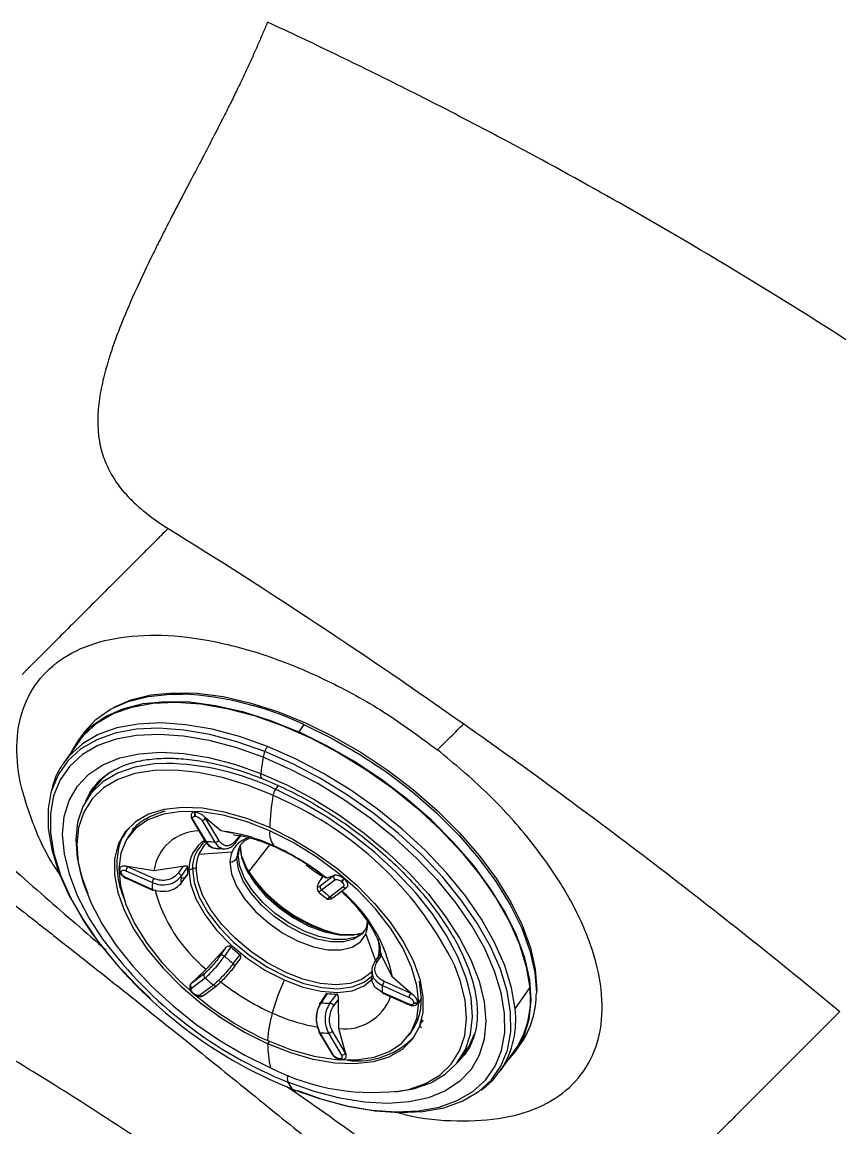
# Model space of a CAD drawing. Extents: x 525 to 613, y 487 to 635.
# Drawn here: x 574.899 to 577.948, y 560.857 to 564.978 of the extents above; entities that cross this region are included whole.
import ezdxf

# ---------------------------------------------------------------- set-up
doc = ezdxf.new("R2010")
doc.units = 0
doc.header["$MEASUREMENT"] = 0
doc.layers.add('1', color=4, linetype='Continuous')
doc.layers.add('STD TEST', color=3, linetype='Continuous')

# ---------------------------------------------------------------- blocks, each defined once
blk = doc.blocks.new('2023 VANGUARD')
at = {"layer": '1', "color": 3, "linetype": 'Continuous', "lineweight": 25}
for p, q in [((6.9898, -30.3311), (6.9706, -30.3583)), ((6.1677, -30.3635), (6.1485, -30.3907)), ((6.1516, -30.3929), (6.0965, -30.4707)), ((6.0965, -30.4707), (6.0922, -30.477)), ((6.2053, -30.5729), (6.1842, -30.6039)), ((6.202, -30.5704), (6.2069, -30.5638)), ((6.8938, -30.5583), (6.884, -30.5724)), ((6.9295, -30.6206), (6.8747, -30.5946)), ((6.5836, -30.6578), (6.5852, -30.6579)), ((6.5731, -30.6844), (6.6219, -30.7663)), ((6.6263, -30.7684), (6.5775, -30.6865)), ((6.5839, -30.6729), (6.5855, -30.6729)), ((6.6089, -30.6878), (6.6577, -30.7697)), ((6.6239, -30.6797), (6.6204, -30.6759)), ((6.6204, -30.6759), (6.6235, -30.6803)), ((6.6235, -30.6803), (6.6239, -30.6797)), ((6.6723, -30.7622), (6.6235, -30.6803)), ((6.6809, -30.7274), (6.6239, -30.6797)), ((6.343, -30.7371), (6.3336, -30.7509)), ((6.3339, -30.7187), (6.3375, -30.7205)), ((6.7281, -30.7367), (6.6809, -30.7274)), ((6.7523, -30.7415), (6.7352, -30.7646)), ((6.7355, -30.7711), (6.7543, -30.7457)), ((6.7528, -30.7834), (6.754, -30.78)), ((6.7843, -30.8804), (6.8626, -30.7788)), ((6.7217, -30.8062), (6.5977, -30.815)), ((6.3323, -30.8605), (6.3267, -30.859)), ((6.3267, -30.859), (6.3319, -30.861)), ((6.3319, -30.861), (6.3323, -30.8605)), ((6.4308, -30.9052), (6.3319, -30.861)), ((6.4309, -30.8758), (6.3323, -30.8605)), ((6.5384, -30.8605), (6.4309, -30.8758)), ((6.5384, -30.8605), (6.522, -30.8841)), ((6.5566, -30.8612), (6.5324, -30.8961)), ((6.3029, -30.8723), (6.3029, -30.8735)), ((6.3089, -30.8818), (6.309, -30.8805)), ((6.4248, -30.9456), (6.326, -30.9014)), ((6.3262, -30.8762), (6.4251, -30.9203)), ((6.3269, -30.9041), (6.4258, -30.9482)), ((6.5321, -30.9227), (6.5563, -30.8894)), ((6.7843, -30.8804), (6.7787, -30.8717)), ((7.1023, -30.8942), (7.0523, -30.9319)), ((7.0618, -30.8951), (7.0529, -30.9086)), ((7.054, -30.907), (7.0619, -30.8951)), ((7.0556, -30.9475), (7.1056, -30.9097)), ((7.075, -30.9035), (7.0739, -30.8994)), ((7.1026, -30.8936), (7.075, -30.9035)), ((7.1023, -30.8942), (7.1054, -30.8926)), ((7.1026, -30.8936), (7.1023, -30.8942)), ((7.1054, -30.8926), (7.1026, -30.8936)), ((7.1389, -30.9053), (7.1404, -30.9066)), ((7.1367, -30.9363), (7.0867, -30.9741)), ((7.0996, -30.9754), (7.1496, -30.9376)), ((7.1291, -30.9158), (7.1306, -30.9171)), ((7.1535, -30.9336), (7.1512, -30.936)), ((7.2258, -31.0622), (7.2258, -31.0633)), ((7.2258, -31.0627), (7.2258, -31.0637)), ((7.2207, -31.1121), (7.2574, -31.2116)), ((6.7171, -31.159), (6.6938, -31.194)), ((7.2667, -31.1309), (7.2707, -31.1708)), ((6.6948, -31.1664), (6.6253, -31.2432)), ((6.6948, -31.1664), (6.6791, -31.1901)), ((6.7267, -31.222), (6.7518, -31.1887)), ((7.2529, -31.218), (7.277, -31.1831)), ((7.2631, -31.2153), (7.2795, -31.1916)), ((7.2768, -31.1928), (7.2756, -31.1697)), ((7.32, -31.2731), (7.2795, -31.1916)), ((6.7318, -31.2327), (6.7505, -31.2079)), ((6.7318, -31.2328), (6.7478, -31.2116)), ((6.6181, -31.2598), (6.5681, -31.2975)), ((6.6252, -31.2432), (6.5685, -31.297)), ((6.5714, -31.3131), (6.6214, -31.2753)), ((7.3882, -31.3323), (7.32, -31.2731)), ((6.5659, -31.2999), (6.5642, -31.3058)), ((6.5685, -31.297), (6.5659, -31.2999)), ((6.5659, -31.2999), (6.5681, -31.2975)), ((6.5681, -31.2975), (6.5685, -31.297)), ((6.6526, -31.3019), (6.6026, -31.3397)), ((6.6155, -31.3409), (6.6655, -31.3032)), ((7.2833, -31.3038), (7.3822, -31.3479)), ((7.3878, -31.3328), (7.289, -31.2886)), ((7.4195, -31.2873), (7.4278, -31.3546)), ((7.7772, -31.3907), (7.8322, -31.3128)), ((6.5756, -31.3331), (6.5772, -31.3344)), ((6.5791, -31.3336), (6.5776, -31.3323)), ((6.6171, -31.3393), (6.614, -31.341)), ((7.0724, -31.3358), (7.0489, -31.3705)), ((7.0771, -31.334), (7.054, -31.3683)), ((7.0871, -31.3697), (7.1122, -31.3356)), ((7.1015, -31.3788), (7.1185, -31.3557)), ((7.1202, -31.4643), (7.1185, -31.3557)), ((7.3819, -31.3732), (7.2831, -31.3291)), ((7.284, -31.3317), (7.3829, -31.3758)), ((7.3882, -31.3323), (7.3878, -31.3328)), ((7.3878, -31.3328), (7.3931, -31.3355)), ((7.3931, -31.3355), (7.3882, -31.3323)), ((7.418, -31.368), (7.4278, -31.3546)), ((7.3829, -31.3758), (7.3831, -31.3759)), ((7.3992, -31.3676), (7.3992, -31.3689)), ((7.4141, -31.3655), (7.4141, -31.3667)), ((7.4246, -31.4476), (7.4244, -31.4479)), ((7.4252, -31.4463), (7.4346, -31.4325)), ((7.046, -31.4776), (7.0949, -31.5595)), ((7.0992, -31.5616), (7.0504, -31.4797)), ((7.0818, -31.481), (7.1307, -31.5629)), ((7.1452, -31.5554), (7.0964, -31.4735)), ((7.1456, -31.5548), (7.1202, -31.4643)), ((7.3797, -31.4912), (7.3895, -31.4779)), ((6.855, -31.5209), (6.8613, -31.5119)), ((7.781, -31.546), (7.8002, -31.5189)), ((7.1456, -31.5548), (7.1452, -31.5554)), ((7.1452, -31.5554), (7.1474, -31.5597)), ((7.1474, -31.5597), (7.1456, -31.5548)), ((7.568, -31.5832), (7.5903, -31.553)), ((7.5935, -31.5552), (7.5887, -31.5618)), ((7.7227, -31.6215), (7.7777, -31.5437)), ((7.1242, -31.5765), (7.1227, -31.5764)), ((7.1279, -31.5801), (7.1295, -31.5802)), ((7.7227, -31.6215), (7.727, -31.6152)), ((6.9483, -31.6912), (6.9604, -31.6957))]:
    blk.add_line(p, q, dxfattribs=at)
at = {"layer": '1', "color": 3, "linetype": 'Continuous', "lineweight": 25, "flags": 128}
for points in [[(6.1245, -30.4312), (6.1508, -30.3874), (6.1947, -30.3396), (6.2498, -30.3009), (6.3154, -30.2719), (6.3904, -30.2531), (6.4738, -30.2448), (6.5644, -30.2469), (6.6608, -30.2597), (6.7616, -30.2827), (6.8654, -30.3157), (6.9706, -30.3583)], [(6.1516, -30.3929), (6.1707, -30.3688), (6.2192, -30.3248), (6.2785, -30.2903), (6.3479, -30.2656), (6.4262, -30.2512), (6.5124, -30.2472), (6.6052, -30.2537), (6.7032, -30.2707), (6.805, -30.2978), (6.9092, -30.3347)], [(6.1677, -30.3635), (6.17, -30.3603), (6.2139, -30.3124), (6.269, -30.2737), (6.3346, -30.2448), (6.4096, -30.226), (6.493, -30.2176), (6.5374, -30.2174)], [(6.2827, -30.2665), (6.3451, -30.2392), (6.4197, -30.2205), (6.5027, -30.2122), (6.5927, -30.2144), (6.6885, -30.227), (6.7888, -30.2499), (6.892, -30.2827), (6.9966, -30.325), (7.1012, -30.3762), (7.2041, -30.4354), (7.3039, -30.5019), (7.3992, -30.5747), (7.4885, -30.6526), (7.5705, -30.7347), (7.6441, -30.8196), (7.7082, -30.9061), (7.7618, -30.993), (7.8041, -31.079), (7.8346, -31.1628), (7.8528, -31.2433), (7.8584, -31.3193)], [(6.8541, -30.4126), (6.75, -30.3756), (6.6481, -30.3485), (6.5501, -30.3315), (6.4573, -30.325), (6.3711, -30.329), (6.2928, -30.3434), (6.2235, -30.3681), (6.1641, -30.4026), (6.1156, -30.4466), (6.0965, -30.4707)], [(6.9092, -30.3347), (7.0142, -30.3809), (7.1184, -30.4356), (7.2205, -30.4981), (7.3187, -30.5674), (7.4119, -30.6426), (7.4985, -30.7226), (7.5773, -30.8061), (7.6472, -30.892), (7.7071, -30.979), (7.7562, -31.0658), (7.7937, -31.1512), (7.8192, -31.234), (7.8322, -31.3128)], [(6.9898, -30.3311), (7.095, -30.3826), (7.1985, -30.4422), (7.2989, -30.509), (7.3948, -30.5822), (7.4846, -30.6606), (7.5671, -30.7431), (7.6411, -30.8285), (7.7055, -30.9155), (7.7595, -31.0029), (7.8021, -31.0894), (7.8327, -31.1738), (7.851, -31.2547), (7.8567, -31.3311)], [(6.8378, -30.4529), (6.7361, -30.4169), (6.6368, -30.3904), (6.5411, -30.3738), (6.4506, -30.3675), (6.3664, -30.3713), (6.29, -30.3854), (6.2223, -30.4095), (6.1644, -30.4432), (6.1171, -30.4861), (6.0811, -30.5375), (6.057, -30.5967), (6.045, -30.6628), (6.0453, -30.7349), (6.058, -30.8119), (6.0829, -30.8926), (6.1195, -30.976), (6.1674, -31.0607), (6.1842, -31.0867)], [(6.8439, -30.4318), (6.7404, -30.3951), (6.6392, -30.3681), (6.5419, -30.3513), (6.4497, -30.3448), (6.3641, -30.3487), (6.2862, -30.3631), (6.2174, -30.3876), (6.1584, -30.4219), (6.1103, -30.4656), (6.0736, -30.5179), (6.049, -30.5782), (6.047, -30.5855)], [(7.7501, -31.5828), (7.7787, -31.5493), (7.8107, -31.4929), (7.8304, -31.429), (7.8375, -31.3583), (7.8318, -31.2819), (7.8135, -31.2009), (7.7828, -31.1166), (7.7402, -31.0301), (7.6863, -30.9427), (7.6219, -30.8557), (7.5479, -30.7703), (7.4654, -30.6878), (7.3755, -30.6094), (7.2797, -30.5362), (7.1793, -30.4693), (7.0758, -30.4097), (6.9706, -30.3583)], [(7.7772, -31.3907), (7.7641, -31.3118), (7.7387, -31.229), (7.7011, -31.1436), (7.652, -31.0568), (7.5921, -30.9698), (7.5222, -30.8839), (7.4434, -30.8004), (7.3568, -30.7204), (7.2637, -30.6452), (7.1654, -30.5759), (7.0634, -30.5134), (6.9591, -30.4587), (6.8541, -30.4126)], [(6.2452, -31.1375), (6.2417, -31.1327), (6.1886, -31.0505), (6.1463, -30.9689), (6.1156, -30.8892), (6.0969, -30.8127), (6.0906, -30.7405), (6.0967, -30.6737), (6.1152, -30.6136), (6.1457, -30.5609), (6.1878, -30.5165), (6.2408, -30.4812), (6.3039, -30.4555), (6.376, -30.4397), (6.4561, -30.4342), (6.5429, -30.4389), (6.635, -30.454), (6.7309, -30.479), (6.8292, -30.5137)], [(6.946, -31.6894), (7.0477, -31.7254), (7.147, -31.7519), (7.2427, -31.7684), (7.3332, -31.7748), (7.4173, -31.7709), (7.4938, -31.7568), (7.5615, -31.7328), (7.6194, -31.699), (7.6666, -31.6562), (7.7026, -31.6047), (7.7268, -31.5455), (7.7388, -31.4794), (7.7385, -31.4074), (7.7258, -31.3304), (7.7009, -31.2496), (7.6643, -31.1663), (7.6164, -31.0815), (7.5579, -30.9966), (7.4897, -30.9128), (7.4128, -30.8313), (7.3283, -30.7533), (7.2374, -30.68), (7.1415, -30.6123), (7.042, -30.5513), (6.9402, -30.4979), (6.8378, -30.4529)], [(7.6418, -31.6987), (7.6877, -31.6567), (7.7243, -31.6043), (7.7489, -31.5441), (7.7612, -31.4768), (7.7608, -31.4034), (7.7479, -31.3251), (7.7226, -31.2428), (7.6853, -31.158), (7.6365, -31.0717), (7.577, -30.9853), (7.5075, -30.9), (7.4292, -30.817), (7.3432, -30.7376), (7.2507, -30.6629), (7.1531, -30.594), (7.0517, -30.532), (6.9482, -30.4776), (6.8439, -30.4318)], [(6.4762, -30.4758), (6.4326, -30.478), (6.3594, -30.4901), (6.2951, -30.5125), (6.2408, -30.5447), (6.1974, -30.5862), (6.1657, -30.6364), (6.1462, -30.6943), (6.1392, -30.759), (6.1449, -30.8293), (6.1631, -30.9041), (6.1842, -30.9607)], [(6.8747, -30.5946), (6.7799, -30.5566), (6.6865, -30.5279), (6.5963, -30.5091), (6.5108, -30.5004), (6.4314, -30.502), (6.3596, -30.5138), (6.2964, -30.5358), (6.2431, -30.5674), (6.2005, -30.6082), (6.1693, -30.6575), (6.1502, -30.7144), (6.1433, -30.7779), (6.1489, -30.8469), (6.1578, -30.8893)], [(6.8292, -30.5137), (6.9283, -30.5574), (7.0266, -30.6095), (7.1225, -30.6692), (7.2147, -30.7354), (7.3016, -30.8073), (7.3818, -30.8836), (7.4541, -30.9631), (7.5173, -31.0446), (7.5705, -31.1268), (7.6127, -31.2083), (7.6434, -31.288), (7.6621, -31.3646), (7.6684, -31.4368), (7.6623, -31.5035), (7.6438, -31.5637), (7.6133, -31.6164), (7.5712, -31.6607), (7.5182, -31.6961), (7.4551, -31.7218), (7.383, -31.7376), (7.3029, -31.7431), (7.2161, -31.7383), (7.124, -31.7233), (7.0281, -31.6982), (6.9298, -31.6636)], [(6.1765, -30.6161), (6.1937, -30.5829), (6.202, -30.5704)], [(6.2049, -30.5664), (6.1885, -30.593), (6.1803, -30.61)], [(7.6042, -31.3072), (7.5949, -31.2749), (7.5644, -31.1969), (7.5222, -31.1172), (7.469, -31.0369), (7.4056, -30.9575), (7.3333, -30.8804), (7.2532, -30.8069), (7.1667, -30.7382), (7.0753, -30.6755), (6.9805, -30.6199), (6.884, -30.5724)], [(6.047, -30.5855), (6.0368, -30.6455), (6.0371, -30.7188), (6.0501, -30.7972), (6.0754, -30.8794), (6.1127, -30.9643), (6.1615, -31.0505), (6.221, -31.1369), (6.2904, -31.2223), (6.3687, -31.3052), (6.4175, -31.3515)], [(6.8628, -30.715), (6.7768, -30.6811), (6.6927, -30.657), (6.6123, -30.6431), (6.5374, -30.6399), (6.4696, -30.6474), (6.4106, -30.6653), (6.3616, -30.6934), (6.3237, -30.731), (6.2977, -30.7772), (6.2843, -30.831), (6.2837, -30.8912), (6.296, -30.9565), (6.3208, -31.0254), (6.3577, -31.0964), (6.4057, -31.1678), (6.4639, -31.2381), (6.5309, -31.3058), (6.6052, -31.3692), (6.6852, -31.4271), (6.7691, -31.478), (6.855, -31.5209)], [(6.8625, -30.7272), (6.775, -30.6929), (6.6895, -30.6691), (6.6082, -30.6563), (6.5331, -30.655), (6.466, -30.665), (6.4085, -30.6862), (6.3622, -30.718), (6.328, -30.7597), (6.307, -30.8102), (6.2995, -30.8682)], [(6.351, -30.7179), (6.3514, -30.7178), (6.3518, -30.7176)], [(6.8628, -30.715), (6.9486, -30.7579), (7.0325, -30.8088), (7.1125, -30.8666), (7.1868, -30.9301), (7.2538, -30.9977), (7.312, -31.0681), (7.36, -31.1395), (7.3969, -31.2105), (7.4217, -31.2794), (7.434, -31.3446), (7.4334, -31.4049), (7.42, -31.4587), (7.394, -31.5049), (7.3561, -31.5424), (7.3071, -31.5705), (7.2481, -31.5885), (7.1804, -31.5959), (7.1055, -31.5927), (7.025, -31.5789), (6.9409, -31.5548), (6.855, -31.5209)], [(7.418, -31.368), (7.4117, -31.3037), (7.3918, -31.2349), (7.3588, -31.1633), (7.3134, -31.0905), (7.2569, -31.0184), (7.1905, -30.9487), (7.116, -30.8832), (7.0352, -30.8235), (6.95, -30.7711), (6.8625, -30.7272)], [(6.5977, -30.815), (6.6195, -30.7808), (6.6261, -30.7742)], [(6.7404, -30.8293), (6.7469, -30.7939), (6.7575, -30.7749)], [(6.7521, -30.7806), (6.752, -30.7833), (6.7577, -30.8266), (6.7762, -30.8736), (6.8065, -30.9219), (6.8471, -30.9692), (6.896, -31.0131), (6.9507, -31.0514), (7.0086, -31.0821), (7.0666, -31.1038), (7.1219, -31.1153), (7.1717, -31.116), (7.2129, -31.1062)], [(6.8783, -30.7834), (6.8823, -30.7865), (6.8854, -30.7882)], [(7.2138, -31.1027), (7.2058, -31.1119), (7.1763, -31.1313), (7.1372, -31.1411), (7.0905, -31.1408), (7.0386, -31.1303), (6.984, -31.1102), (6.9294, -31.0815), (6.8777, -31.0457), (6.8314, -31.0045), (6.7929, -30.96), (6.764, -30.9145), (6.7462, -30.8702), (6.7404, -30.8293)], [(7.1919, -31.1201), (7.1852, -31.1231), (7.1455, -31.1327), (7.0983, -31.1321), (7.0457, -31.1213), (6.9906, -31.1009), (6.9356, -31.0718), (6.8835, -31.0356), (6.8369, -30.9939), (6.7981, -30.949), (6.769, -30.9031), (6.7511, -30.8583), (6.7452, -30.8171)], [(6.7525, -30.7978), (6.7567, -30.8177), (6.7756, -30.8658), (6.8066, -30.9153), (6.8482, -30.9637), (6.8983, -31.0087), (6.9543, -31.0479), (7.0135, -31.0793), (7.0729, -31.1015), (7.1295, -31.1132), (7.1805, -31.114), (7.1961, -31.1117)], [(6.2995, -30.8682), (6.3058, -30.9325), (6.3257, -31.0013), (6.3587, -31.073), (6.4041, -31.1457), (6.4606, -31.2179), (6.527, -31.2875), (6.577, -31.3327)], [(6.5743, -30.8688), (6.5806, -30.9196), (6.6001, -30.9744), (6.632, -31.0311), (6.6752, -31.0877), (6.728, -31.1418), (6.7883, -31.1915), (6.8538, -31.2348), (6.9221, -31.27), (6.9904, -31.2958), (7.0563, -31.3112), (7.117, -31.3157), (7.1704, -31.3089), (7.2143, -31.2913), (7.2415, -31.2697)], [(7.2438, -31.2506), (7.2393, -31.2558), (7.2058, -31.2811), (7.1621, -31.2965), (7.1096, -31.3015), (7.0503, -31.2959), (6.9865, -31.2798), (6.9205, -31.254), (6.8549, -31.2193), (6.7921, -31.177), (6.7344, -31.1289), (6.6841, -31.0765), (6.6429, -31.022), (6.6125, -30.9674), (6.594, -30.9146), (6.588, -30.8658)], [(6.7144, -30.8444), (6.7205, -30.8871), (6.739, -30.9334), (6.7691, -30.981), (6.8093, -31.0275), (6.8576, -31.0706), (6.9115, -31.1081), (6.9684, -31.1382), (7.0255, -31.1593), (7.0798, -31.1705), (7.1288, -31.1712), (7.1698, -31.1612), (7.201, -31.1412), (7.2207, -31.1121)], [(6.9987, -30.8537), (7.0311, -30.8781), (7.0603, -30.8975)], [(6.1578, -30.8893), (6.1668, -30.9204), (6.1967, -30.9969), (6.2382, -31.0753), (6.2904, -31.1541), (6.3526, -31.232), (6.4236, -31.3078), (6.5023, -31.38), (6.5872, -31.4474), (6.677, -31.509), (6.7701, -31.5636), (6.8649, -31.6103)], [(6.5612, -30.8731), (6.5676, -30.925), (6.5875, -30.981), (6.6201, -31.039), (6.6643, -31.0968), (6.7182, -31.1521), (6.7798, -31.2029), (6.8468, -31.2471), (6.9166, -31.2831)], [(7.1496, -30.9376), (7.1499, -30.9374), (7.1512, -30.936)], [(7.0996, -30.9754), (7.0983, -30.9762), (7.0974, -30.9766)], [(7.3739, -31.6926), (7.3801, -31.6911), (7.4432, -31.6691), (7.4965, -31.6375), (7.5391, -31.5967), (7.5703, -31.5474), (7.5895, -31.4906), (7.5963, -31.4271), (7.5908, -31.358), (7.5728, -31.2846), (7.553, -31.2309)], [(6.9166, -31.2831), (6.9864, -31.3095), (7.0537, -31.3252), (7.1158, -31.3298), (7.1703, -31.3229), (7.2152, -31.3049), (7.2475, -31.2778)], [(6.6655, -31.3032), (6.6658, -31.303), (6.6671, -31.3016)], [(7.3311, -31.7004), (7.3986, -31.6889), (7.4629, -31.6665), (7.5172, -31.6343), (7.5606, -31.5927), (7.5923, -31.5426), (7.6118, -31.4847), (7.6188, -31.42), (7.6131, -31.3497), (7.6042, -31.3072)], [(6.5756, -31.333), (6.5757, -31.3331), (6.5761, -31.3331), (6.5767, -31.3328), (6.5776, -31.3323)], [(6.855, -31.509), (6.9425, -31.5433), (7.028, -31.5671), (7.1093, -31.5799), (7.1844, -31.5812), (7.2515, -31.5712), (7.309, -31.55), (7.3553, -31.5182), (7.3895, -31.4765), (7.4105, -31.4261), (7.418, -31.368)], [(7.5903, -31.553), (7.6058, -31.5292), (7.6263, -31.4833)], [(7.5887, -31.5618), (7.5644, -31.5892), (7.5598, -31.5936)], [(7.5642, -31.5882), (7.5727, -31.5798), (7.5964, -31.5512)], [(6.9672, -31.6956), (7.0575, -31.7272), (7.1587, -31.7541), (7.2561, -31.771), (7.3483, -31.7775), (7.4339, -31.7735), (7.5117, -31.7592), (7.5806, -31.7347), (7.6395, -31.7003), (7.6418, -31.6987)]]:
    blk.add_lwpolyline(points, dxfattribs=at)
at = {"layer": '1', "color": 3, "linetype": 'Continuous', "lineweight": 25}
for centre, radius, start, end in [((6.4761, -31.4178), 1.202, 64.6989, 87.0794), ((6.9338, -30.4675), 0.0967, 145.408, 158.3328), ((8.3218, -30.6938), 1.5034, 170.7788, 173.1184), ((6.9363, -30.4699), 0.1, 157.5746, 170.2115), ((6.4623, -31.4441), 0.9683, 64.1838, 89.1792), ((6.415, -30.7163), 0.2541, 124.1729, 145.6204), ((6.8456, -30.5196), 0.0174, 160.3139, 226.5801), ((6.9325, -30.6056), 0.0588, 145.5469, 169.1923), ((7.8625, -30.7536), 1.0005, 170.8574, 177.7892), ((6.3722, -31.8135), 1.3167, 26.2615, 64.9568), ((6.5986, -30.6651), 0.0166, 154.1682, 208.0438), ((6.6002, -30.6651), 0.0166, 154.1682, 208.0438), ((6.5772, -30.6816), 0.00493, 212.1508, 273.695), ((6.6083, -30.6687), 0.0191, 271.946, 322.8163), ((6.3387, -30.7192), 0.00171, 165.3602, 227.6337), ((6.6019, -30.9), 0.1727, 91.0613, 171.9399), ((6.6033, -31.3774), 0.6546, 65.1659, 83.1971), ((6.9413, -30.7354), 0.0792, 174.0271, 217.2538), ((6.6867, -30.8692), 0.1256, 120.9232, 181.7672), ((6.6973, -30.865), 0.123, 127.5016, 181.7735), ((6.626, -30.7634), 0.00501, 215.3873, 273.4122), ((6.6247, -31.1714), 0.4031, 85.2998, 89.7718), ((6.6571, -30.7506), 0.0191, 271.946, 322.8173), ((6.8081, -30.8446), 0.0945, 108.2642, 156.0314), ((6.8448, -30.8169), 0.0995, 158.318, 180.0915), ((6.4965, -31.6296), 0.9284, 51.4516, 65.7181), ((6.7249, -30.8656), 0.1369, 158.318, 180.0915), ((6.8174, -30.8443), 0.103, 158.318, 180.0915), ((6.709, -30.8052), 0.0396, 277.9409, 322.5749), ((6.7187, -30.8136), 0.0267, 324.222, 352.5788), ((6.3117, -30.8723), 0.00869, 160.1346, 251.5187), ((6.3582, -30.8795), 0.0321, 144.8294, 174.0051), ((6.7315, -30.877), 0.1757, 174.8453, 184.0457), ((6.6101, -31.0004), 0.1364, 105.2055, 111.0175), ((6.6117, -31.0064), 0.1426, 99.569, 105.2114), ((6.312, -30.8732), 0.00907, 181.8573, 250.5314), ((6.3284, -30.9021), 0.00246, 165.1272, 234.4033), ((6.457, -30.9237), 0.0321, 144.8288, 174.005), ((6.7074, -30.9111), 0.1757, 175.0962, 183.7944), ((7.2562, -30.5558), 0.5727, 214.5159, 256.0881), ((7.113, -30.9), 0.0122, 151.4734, 232.3511), ((7.0888, -30.8684), 0.0622, 310.2902, 323.6038), ((7.0904, -30.8697), 0.0622, 310.2902, 323.6038), ((6.6336, -30.935), 0.2091, 175.9814, 182.9096), ((6.4272, -30.9462), 0.00246, 165.1269, 234.4036), ((6.426, -30.9448), 0.00342, 266.3146, 326.0727), ((6.9922, -30.798), 0.5769, 194.8453, 230.504), ((7.063, -30.9378), 0.0122, 151.4715, 232.3513), ((6.4919, -31.6393), 0.8924, 48.1964, 50.8288), ((6.7829, -31.3727), 0.5462, 10.5118, 50.4216), ((7.144, -30.9291), 0.0102, 224.9065, 303.7557), ((7.0942, -30.9661), 0.0109, 226.8447, 287.0035), ((7.125, -31.0741), 0.103, 338.318, 0.0915), ((7.5717, -30.1157), 1.6935, 214.9854, 248.3182), ((7.5231, -30.1828), 1.5952, 216.7612, 248.1648), ((7.2208, -30.6042), 0.7494, 227.7644, 231.2608), ((7.1967, -30.6383), 0.7494, 227.8599, 231.1652), ((7.1241, -31.1701), 0.1466, 347.5922, 359.7074), ((7.1981, -31.2029), 0.0794, 15.4894, 23.8268), ((6.6289, -31.2656), 0.0122, 151.4714, 232.3513), ((7.2163, -30.6101), 0.8924, 228.1964, 230.8288), ((6.5789, -31.3034), 0.0122, 151.4734, 232.3511), ((6.6598, -31.2947), 0.0102, 224.9064, 303.7558), ((7.254, -30.56), 0.9284, 231.4516, 245.7181), ((7.7213, -31.6425), 0.8813, 155.9351, 164.45), ((7.0745, -31.3144), 0.2091, 355.9814, 2.9096), ((7.3152, -31.3071), 0.0321, 144.8289, 174.005), ((7.4976, -31.3557), 0.3374, 326.135, 7.2964), ((7.8464, -31.3235), 0.0128, 323.636, 19.4406), ((6.5774, -31.3324), 0.00201, 262.5034, 324.9272), ((7.3379, -30.4405), 1.1726, 229.9823, 245.6788), ((6.6098, -31.3321), 0.0105, 226.1018, 302.5604), ((7.1092, -30.997), 0.3385, 264.5658, 270.5058), ((7.1409, -31.2818), 0.1837, 263.5324, 339.9151), ((7.2855, -31.3297), 0.00246, 165.1269, 234.4036), ((7.4141, -31.3513), 0.0321, 144.8294, 174.0051), ((7.2239, -31.3588), 0.204, 324.2964, 1.1812), ((7.5319, -31.3358), 0.3248, 325.6919, 0.8254), ((7.2986, -31.5307), 0.4442, 163.725, 177.206), ((7.1541, -30.7932), 0.6747, 245.3078, 260.4456), ((7.0851, -31.0311), 0.3385, 264.728, 270.3434), ((7.3843, -31.3738), 0.00246, 165.1272, 234.4033), ((7.405, -31.355), 0.0139, 245.5522, 310.8269), ((7.405, -31.3562), 0.0139, 245.5522, 310.8269), ((7.4408, -31.4334), 0.3391, 327.5717, 7.2382), ((7.2996, -31.2793), 0.2042, 306.728, 311.3715), ((7.4268, -31.4481), 0.00236, 131.8986, 174.4359), ((7.0513, -31.4752), 0.00573, 137.152, 203.954), ((7.0501, -31.4747), 0.00501, 215.3873, 273.4122), ((7.0834, -31.0779), 0.4031, 265.2998, 269.7718), ((7.0812, -31.4619), 0.0191, 271.946, 322.8173), ((7.2669, -31.5204), 0.4119, 180.0687, 192.6099), ((7.1899, -31.2921), 0.2924, 262.6762, 316.6973), ((7.0989, -31.5566), 0.00501, 215.3874, 273.4121), ((7.13, -31.5438), 0.0191, 271.946, 322.8163), ((7.2466, -30.8644), 0.8379, 242.9, 278.7392), ((7.1287, -31.5734), 0.0067, 206.6559, 263.8449), ((7.1297, -31.5742), 0.00592, 203.2776, 316.505), ((6.9699, -31.6516), 0.0418, 160.3697, 196.6409), ((7.0928, -31.5793), 0.1834, 207.349, 216.8651)]:
    blk.add_arc(centre, radius, start, end, dxfattribs=at)
for points, knots in [([(6.8542, -27.7126), (6.8514, -27.7193), (6.846, -27.7327), (6.8375, -27.7529), (6.8288, -27.7733), (6.8199, -27.7939), (6.8108, -27.8146), (6.8014, -27.8354), (6.7919, -27.8565), (6.7822, -27.8777), (6.7723, -27.899), (6.7622, -27.9204), (6.7519, -27.942), (6.7368, -27.9735), (6.7155, -28.0167), (6.6854, -28.0767), (6.6505, -28.1448), (6.611, -28.2209), (6.5716, -28.2959), (6.527, -28.3807), (6.486, -28.4601), (6.4479, -28.5352), (6.4066, -28.6186), (6.3567, -28.7241), (6.3122, -28.8281), (6.2826, -28.9075), (6.2659, -28.9572), (6.253, -29.0008), (6.2429, -29.0395), (6.2343, -29.078), (6.2275, -29.1162), (6.2232, -29.1542), (6.2211, -29.1955), (6.2224, -29.2394), (6.2283, -29.2819), (6.2373, -29.3188), (6.2486, -29.3512), (6.2628, -29.3826), (6.2844, -29.4203), (6.3165, -29.4634), (6.3551, -29.503), (6.3897, -29.5333), (6.4152, -29.5533), (6.439, -29.5705), (6.4608, -29.5854), (6.4759, -29.5949), (6.4836, -29.5997)], [0, 0, 0, 0, 0.01014, 0.020333, 0.030578, 0.040876, 0.051224, 0.061623, 0.072072, 0.08257, 0.093115, 0.103708, 0.114347, 0.125031, 0.150184, 0.178035, 0.213189, 0.250052, 0.289532, 0.323461, 0.375049, 0.406876, 0.435462, 0.500057, 0.566847, 0.596521, 0.62505, 0.645829, 0.666655, 0.687531, 0.708683, 0.729523, 0.750092, 0.777268, 0.802746, 0.821399, 0.839425, 0.857676, 0.875015, 0.904768, 0.934381, 0.949937, 0.965716, 0.976802, 0.988218, 1, 1, 1, 1]), ([(16.2356, -37.6487), (16.2231, -37.6185), (16.1993, -37.5612), (16.1653, -37.48), (16.1351, -37.4082), (16.1087, -37.3458), (16.0861, -37.2929), (16.0598, -37.2317), (16.0247, -37.1504), (15.9663, -37.017), (15.8604, -36.7798), (15.7066, -36.4495), (15.4478, -35.9271), (15.1006, -35.286), (14.6476, -34.5374), (14.159, -33.8115), (13.6363, -33.1098), (13.0814, -32.4332), (12.4958, -31.7833), (11.8806, -31.1611), (11.3315, -30.6551), (10.6673, -30.0857), (10.1204, -29.6596), (9.5407, -29.2472), (9.1735, -28.9991), (8.7738, -28.7449), (8.3992, -28.5191), (8.0243, -28.3051), (7.7228, -28.1427), (7.5039, -28.0292), (7.3702, -27.9614), (7.2385, -27.8959), (7.1087, -27.8328), (6.9809, -27.7717), (6.8961, -27.7323), (6.8542, -27.7127)], [0, 0, 0, 0, 0.007026, 0.013326, 0.018899, 0.023745, 0.027863, 0.031253, 0.038027, 0.046879, 0.062505, 0.093756, 0.125007, 0.187505, 0.250004, 0.3125, 0.374997, 0.437498, 0.499999, 0.562466, 0.624997, 0.659992, 0.749988, 0.773469, 0.812493, 0.844962, 0.874998, 0.90624, 0.937499, 0.948405, 0.959115, 0.969629, 0.979948, 0.990072, 1, 1, 1, 1]), ([(6.4839, -29.6), (6.4753, -29.6086), (6.4571, -29.6268), (6.4287, -29.6553), (6.3979, -29.6862), (6.3645, -29.7195), (6.3287, -29.7553), (6.2904, -29.7935), (6.2498, -29.8341), (6.1979, -29.886), (6.1373, -29.9466), (6.0801, -30.0038), (6.0356, -30.0483), (6.0104, -30.0735), (5.9933, -30.0906), (5.9843, -30.0995), (5.9758, -30.108), (5.9677, -30.1161), (5.96, -30.1238), (5.9527, -30.1311), (5.9458, -30.1382), (5.9415, -30.1424), (5.9394, -30.1445)], [0, 0, 0, 0, 0.046021, 0.096795, 0.152326, 0.212617, 0.277659, 0.347435, 0.421923, 0.501105, 0.633811, 0.758404, 0.820238, 0.882117, 0.899492, 0.916128, 0.932014, 0.947142, 0.961506, 0.975102, 0.987931, 1, 1, 1, 1]), ([(6.0858, -30.8969), (6.08, -30.8889), (6.0317, -30.8219), (5.9753, -30.6956), (5.9221, -30.5265), (5.9153, -30.3721), (5.9485, -30.2376), (6.0239, -30.1294), (6.1361, -30.05), (6.2829, -30.0044), (6.4569, -29.9923), (6.6528, -30.0162), (6.8621, -30.0732), (7.077, -30.1632), (7.2906, -30.2797), (7.4225, -30.3769), (7.4885, -30.4255)], [0, 0, 0, 0, 0.010332, 0.086449, 0.162581, 0.238708, 0.314852, 0.390966, 0.467095, 0.543224, 0.619365, 0.695483, 0.771611, 0.847741, 0.923889, 1, 1, 1, 1]), ([(7.0704, -32.3878), (7.0229, -32.3495), (6.9269, -32.2738), (6.732, -32.1263), (6.3839, -31.8779), (5.8694, -31.5493), (5.2292, -31.195), (4.6789, -30.9335), (4.2291, -30.7464), (3.887, -30.6178), (3.5402, -30.5019), (3.1889, -30.4), (2.8332, -30.3137), (2.4733, -30.2449), (2.1099, -30.1964), (1.8659, -30.1797), (1.7438, -30.1759)], [0, 0, 0, 0, 0.03125, 0.0625, 0.125, 0.25, 0.375, 0.5, 0.5625, 0.625, 0.6875, 0.75, 0.8125, 0.875, 0.9375, 1, 1, 1, 1]), ([(7.4885, -30.4255), (7.505, -30.4089), (7.5215, -30.3924), (7.554, -30.3597), (7.5701, -30.3436), (7.5858, -30.3282)], [0, 0, 0, 0, 0.5, 0.5, 1, 1, 1, 1]), ([(7.5858, -30.3282), (7.7063, -30.4131), (7.826, -30.4992), (8.0638, -30.6739), (8.1819, -30.7624), (8.4159, -30.9414), (8.5319, -31.0319), (8.7617, -31.2147), (8.8756, -31.3071), (8.9884, -31.4004)], [0, 0, 0, 0, 0.25, 0.25, 0.5, 0.5, 0.75, 0.75, 1, 1, 1, 1]), ([(6.2075, -30.5654), (6.2137, -30.557), (6.2302, -30.5347), (6.2681, -30.5068), (6.3196, -30.4813), (6.38, -30.4645), (6.4476, -30.4561), (6.5216, -30.4563), (6.6012, -30.4651), (6.6853, -30.4826), (6.7633, -30.5055), (6.8133, -30.5245), (6.8336, -30.5322)], [0, 0, 0, 0, 0.0683885, 0.181118, 0.2915104, 0.3992839, 0.505488, 0.6110425, 0.7164593, 0.8219197, 0.9275427, 1, 1, 1, 1]), ([(7.3411, -31.7772), (7.3497, -31.7796), (7.4278, -31.8016), (7.5643, -31.8117), (7.7391, -31.8022), (7.8857, -31.7558), (7.998, -31.6767), (8.0733, -31.5684), (8.1067, -31.4339), (8.0992, -31.2795), (8.0486, -31.1103), (7.9594, -30.9333), (7.8324, -30.7554), (7.6759, -30.5817), (7.551, -30.4775), (7.4885, -30.4255)], [0, 0, 0, 0, 0.010239, 0.092701, 0.175199, 0.257671, 0.340159, 0.422617, 0.50512, 0.587593, 0.67008, 0.752541, 0.83504, 0.917516, 1, 1, 1, 1]), ([(6.0926, -30.4782), (6.0899, -30.4817), (6.0745, -30.5016), (6.0594, -30.5347), (6.0517, -30.5662), (6.0492, -30.5767)], [0, 0, 0, 0, 0.122802, 0.705678, 1, 1, 1, 1]), ([(6.8336, -30.5322), (6.8492, -30.5386), (6.8947, -30.5573), (6.9703, -30.594), (7.0589, -30.6442), (7.1453, -30.7007), (7.2279, -30.7627), (7.3057, -30.8291), (7.3773, -30.899), (7.4419, -30.9713), (7.4983, -31.0449), (7.5459, -31.1187), (7.5841, -31.1913), (7.6122, -31.2617), (7.6302, -31.3287), (7.6379, -31.3914), (7.6358, -31.4488), (7.6233, -31.5002), (7.6075, -31.5374), (7.5923, -31.5552), (7.588, -31.5603)], [0, 0, 0, 0, 0.030952, 0.090022, 0.149168, 0.208355, 0.267558, 0.32675, 0.3859, 0.444983, 0.503971, 0.562839, 0.62157, 0.680164, 0.738665, 0.797167, 0.855888, 0.915262, 0.975892, 1, 1, 1, 1]), ([(5.5395, -30.5444), (5.7012, -30.6881), (5.9379, -30.8984), (6.1771, -31.1059), (6.2529, -31.1716)], [0, 0, 0, 0, 0.6831574, 1, 1, 1, 1]), ([(5.4405, -30.6434), (5.4653, -30.6619), (5.5145, -30.6987), (5.5876, -30.7539), (5.6594, -30.8085), (5.73, -30.8627), (5.7994, -30.9162), (5.8676, -30.9691), (5.9347, -31.0214), (6.0007, -31.073), (6.0656, -31.124), (6.1294, -31.1742), (6.1921, -31.2237), (6.2537, -31.2725), (6.3142, -31.3206), (6.4285, -31.4116), (6.5983, -31.5475), (6.8254, -31.7309), (7.0578, -31.9191), (7.2149, -32.0458), (7.2943, -32.1099)], [0, 0, 0, 0, 0.039269, 0.077991, 0.116166, 0.153794, 0.190876, 0.22741, 0.263398, 0.298838, 0.333731, 0.368076, 0.401875, 0.435128, 0.467836, 0.499999, 0.62044, 0.743927, 0.870453, 1, 1, 1, 1]), ([(6.3448, -30.7384), (6.3473, -30.7335), (6.3602, -30.7085), (6.4017, -30.677), (6.4494, -30.6604), (6.4728, -30.6523)], [0, 0, 0, 0, 0.11083, 0.563569, 1, 1, 1, 1]), ([(6.5721, -30.6616), (6.5713, -30.6632), (6.5697, -30.6664), (6.5691, -30.6713), (6.5697, -30.6744), (6.57, -30.6754)], [0, 0, 0, 0, 0.4013081, 0.8004126, 1, 1, 1, 1]), ([(6.5836, -30.6578), (6.5811, -30.6579), (6.5758, -30.6582), (6.5732, -30.6608), (6.5718, -30.6622)], [0, 0, 0, 0, 0.494292, 1, 1, 1, 1]), ([(6.6204, -30.6759), (6.618, -30.6736), (6.613, -30.6691), (6.6036, -30.6633), (6.5939, -30.659), (6.5881, -30.6582), (6.5852, -30.6579)], [0, 0, 0, 0, 0.246603, 0.499388, 0.752586, 1, 1, 1, 1]), ([(6.57, -30.6754), (6.5701, -30.6764), (6.5705, -30.6794), (6.572, -30.6823), (6.573, -30.6842)], [0, 0, 0, 0, 0.334509, 1, 1, 1, 1]), ([(6.5775, -30.6865), (6.5765, -30.6844), (6.5746, -30.6802), (6.5758, -30.6757), (6.5791, -30.6732), (6.5823, -30.673), (6.5839, -30.6729)], [0, 0, 0, 0, 0.279486, 0.559002, 0.779415, 1, 1, 1, 1]), ([(6.5855, -30.6729), (6.5878, -30.6733), (6.5925, -30.674), (6.5997, -30.6781), (6.6054, -30.6829), (6.6078, -30.6862), (6.6089, -30.6878)], [0, 0, 0, 0, 0.279658, 0.559227, 0.779582, 1, 1, 1, 1]), ([(6.331, -30.7239), (6.3206, -30.7395), (6.2975, -30.7746), (6.294, -30.8211), (6.292, -30.8468)], [0, 0, 0, 0, 0.4470121, 1, 1, 1, 1]), ([(6.7273, -30.7418), (6.7342, -30.7425), (6.7527, -30.7444), (6.7925, -30.7537), (6.8391, -30.7685), (6.8714, -30.7822), (6.8855, -30.7882)], [0, 0, 0, 0, 0.171804, 0.463446, 0.765181, 1, 1, 1, 1]), ([(6.6215, -30.7655), (6.6242, -30.7696), (6.6296, -30.7778), (6.6401, -30.7862), (6.6501, -30.7912), (6.6566, -30.7917), (6.6592, -30.7919)], [0, 0, 0, 0, 0.276395, 0.550218, 0.823975, 1, 1, 1, 1]), ([(6.6629, -30.7924), (6.6625, -30.7926), (6.6555, -30.7945), (6.6413, -30.7876), (6.6313, -30.7748), (6.6263, -30.7684)], [0, 0, 0, 0, 0.032834, 0.516393, 1, 1, 1, 1]), ([(6.6577, -30.7697), (6.6627, -30.7766), (6.6724, -30.7897), (6.6853, -30.7923), (6.6915, -30.7936)], [0, 0, 0, 0, 0.520422, 1, 1, 1, 1]), ([(6.7352, -30.7646), (6.7304, -30.7699), (6.7205, -30.7805), (6.7026, -30.7845), (6.6852, -30.7791), (6.6766, -30.7678), (6.6723, -30.7622)], [0, 0, 0, 0, 0.249817, 0.500222, 0.750496, 1, 1, 1, 1]), ([(6.691, -30.7937), (6.695, -30.7938), (6.703, -30.7939), (6.7151, -30.7896), (6.7266, -30.7823), (6.7329, -30.7747), (6.736, -30.7709)], [0, 0, 0, 0, 0.248049, 0.496827, 0.746969, 1, 1, 1, 1]), ([(6.7352, -30.7646), (6.7355, -30.7652), (6.7361, -30.7663), (6.7365, -30.7684), (6.7365, -30.77), (6.7358, -30.7706), (6.7358, -30.7706)], [0, 0, 0, 0, 0.237216, 0.474243, 0.950982, 1, 1, 1, 1]), ([(6.7579, -30.7759), (6.7613, -30.7714), (6.768, -30.7622), (6.7827, -30.7564), (6.7901, -30.7535)], [0, 0, 0, 0, 0.495826, 1, 1, 1, 1]), ([(6.8855, -30.7882), (6.8955, -30.7929), (6.9251, -30.8065), (6.9751, -30.8343), (7.028, -30.8681), (7.0589, -30.8925), (7.0715, -30.9025)], [0, 0, 0, 0, 0.159337, 0.469681, 0.783166, 1, 1, 1, 1]), ([(6.6613, -30.7928), (6.6694, -30.7929), (6.6797, -30.793), (6.6909, -30.794), (6.6934, -30.7942)], [0, 0, 0, 0, 0.7789624, 1, 1, 1, 1]), ([(6.292, -30.8468), (6.2931, -30.8739), (6.2949, -30.9162), (6.3135, -30.9636), (6.3202, -30.9806)], [0, 0, 0, 0, 0.642446, 1, 1, 1, 1]), ([(6.3267, -30.859), (6.3235, -30.8586), (6.3172, -30.8578), (6.3097, -30.8594), (6.3046, -30.8632), (6.3039, -30.8673), (6.3035, -30.8693)], [0, 0, 0, 0, 0.246603, 0.499388, 0.752586, 1, 1, 1, 1]), ([(6.5566, -30.8612), (6.5566, -30.8608), (6.5565, -30.8599), (6.5555, -30.8589), (6.5538, -30.8584), (6.5506, -30.8581), (6.5454, -30.8585), (6.5408, -30.8598), (6.5384, -30.8605)], [0, 0, 0, 0, 0.094222, 0.190488, 0.29829, 0.424515, 0.701616, 1, 1, 1, 1]), ([(6.303, -30.8746), (6.3031, -30.876), (6.3033, -30.8786), (6.3054, -30.8843), (6.31, -30.8914), (6.3166, -30.8977), (6.3226, -30.9019), (6.3256, -30.9034), (6.3272, -30.9042)], [0, 0, 0, 0, 0.132812, 0.261463, 0.5106, 0.754449, 0.87649, 1, 1, 1, 1]), ([(6.326, -30.9014), (6.3235, -30.9001), (6.3184, -30.8974), (6.3128, -30.8916), (6.3095, -30.8862), (6.3091, -30.8832), (6.3089, -30.8818)], [0, 0, 0, 0, 0.2794856, 0.5590017, 0.7794153, 1, 1, 1, 1]), ([(6.309, -30.8805), (6.3093, -30.8789), (6.31, -30.8757), (6.3146, -30.8738), (6.3203, -30.8739), (6.3243, -30.8754), (6.3262, -30.8762)], [0, 0, 0, 0, 0.279658, 0.559227, 0.779582, 1, 1, 1, 1]), ([(6.4251, -30.9203), (6.4347, -30.9236), (6.4538, -30.93), (6.4855, -30.9276), (6.5141, -30.9166), (6.5263, -30.9029), (6.5324, -30.8961)], [0, 0, 0, 0, 0.25003, 0.500035, 0.750022, 1, 1, 1, 1]), ([(6.522, -30.8841), (6.5168, -30.8899), (6.5065, -30.9015), (6.4821, -30.9111), (6.4552, -30.9133), (6.4389, -30.9079), (6.4308, -30.9052)], [0, 0, 0, 0, 0.2498164, 0.5002216, 0.7504954, 1, 1, 1, 1]), ([(6.522, -30.8841), (6.5227, -30.8845), (6.5241, -30.8852), (6.5267, -30.887), (6.5295, -30.8897), (6.5314, -30.8925), (6.5323, -30.8947), (6.5323, -30.8956), (6.5324, -30.8961)], [0, 0, 0, 0, 0.124722, 0.249344, 0.5, 0.750656, 0.875278, 1, 1, 1, 1]), ([(6.538, -30.9033), (6.5404, -30.9025), (6.545, -30.901), (6.5502, -30.8977), (6.5534, -30.8949), (6.5551, -30.8929), (6.5562, -30.891), (6.5563, -30.89), (6.5563, -30.8894)], [0, 0, 0, 0, 0.298269, 0.57514, 0.701514, 0.809419, 0.905747, 1, 1, 1, 1]), ([(7.0523, -30.9319), (7.0489, -30.9342), (7.0421, -30.9386), (7.0395, -30.9351), (7.0431, -30.9246), (7.0504, -30.9129), (7.054, -30.907)], [0, 0, 0, 0, 0.249775, 0.50014, 0.75045, 1, 1, 1, 1]), ([(7.054, -30.907), (7.0536, -30.9074), (7.0528, -30.9082), (7.0527, -30.9094), (7.0526, -30.91)], [0, 0, 0, 0, 0.481432, 1, 1, 1, 1]), ([(7.1389, -30.9053), (7.1361, -30.9031), (7.1303, -30.8987), (7.1208, -30.8943), (7.1118, -30.892), (7.1075, -30.8924), (7.1054, -30.8926)], [0, 0, 0, 0, 0.247558, 0.500834, 0.753648, 1, 1, 1, 1]), ([(7.1056, -30.9097), (7.1071, -30.909), (7.1102, -30.9075), (7.117, -30.9088), (7.1236, -30.9117), (7.1273, -30.9144), (7.1291, -30.9158)], [0, 0, 0, 0, 0.279486, 0.559002, 0.779415, 1, 1, 1, 1]), ([(7.1535, -30.9336), (7.154, -30.932), (7.155, -30.9288), (7.1528, -30.9217), (7.1481, -30.9139), (7.143, -30.909), (7.1404, -30.9066)], [0, 0, 0, 0, 0.246603, 0.499388, 0.752586, 1, 1, 1, 1]), ([(6.5321, -30.9227), (6.526, -30.9292), (6.5139, -30.9421), (6.4852, -30.9528), (6.4536, -30.9552), (6.4344, -30.9488), (6.4248, -30.9456)], [0, 0, 0, 0, 0.249978, 0.499965, 0.74997, 1, 1, 1, 1]), ([(6.5268, -30.9272), (6.5276, -30.9272), (6.5292, -30.9271), (6.531, -30.9261), (6.532, -30.9247), (6.5321, -30.9234), (6.5321, -30.9227)], [0, 0, 0, 0, 0.259419, 0.518943, 0.768457, 1, 1, 1, 1]), ([(7.0415, -30.9355), (7.0412, -30.9363), (7.0395, -30.9414), (7.0397, -30.9482), (7.0421, -30.9515), (7.0433, -30.9531)], [0, 0, 0, 0, 0.075804, 0.536568, 1, 1, 1, 1]), ([(7.0403, -30.951), (7.0499, -30.9589), (7.0622, -30.969), (7.0738, -30.9795), (7.0764, -30.9818)], [0, 0, 0, 0, 0.779548, 1, 1, 1, 1]), ([(7.0439, -30.9519), (7.0441, -30.9526), (7.045, -30.9549), (7.0513, -30.9505), (7.0556, -30.9475)], [0, 0, 0, 0, 0.30978, 1, 1, 1, 1]), ([(7.1297, -30.9526), (7.133, -30.9556), (7.1531, -30.9735), (7.184, -31.0077), (7.22, -31.0527), (7.2465, -31.0938), (7.264, -31.1288), (7.2729, -31.1537), (7.2752, -31.1666), (7.2753, -31.1672), (7.2753, -31.1672)], [0, 0, 0, 0, 0.03252, 0.198784, 0.361877, 0.520869, 0.675359, 0.825987, 0.975132, 1, 1, 1, 1]), ([(7.1306, -30.9171), (7.1326, -30.9191), (7.1366, -30.9231), (7.1392, -30.929), (7.1392, -30.9336), (7.1376, -30.9354), (7.1367, -30.9363)], [0, 0, 0, 0, 0.279658, 0.559227, 0.779582, 1, 1, 1, 1]), ([(7.0742, -30.9795), (7.0754, -30.9803), (7.0779, -30.9819), (7.0837, -30.9821), (7.0905, -30.9804), (7.0954, -30.9776), (7.0978, -30.9763)], [0, 0, 0, 0, 0.252123, 0.50377, 0.753315, 1, 1, 1, 1]), ([(7.0867, -30.9741), (7.0824, -30.9771), (7.0761, -30.9815), (7.0752, -30.9792), (7.075, -30.9785)], [0, 0, 0, 0, 0.683033, 1, 1, 1, 1]), ([(7.2258, -31.0633), (7.2255, -31.0679), (7.2246, -31.0816), (7.2211, -31.0941), (7.2147, -31.1004), (7.2134, -31.1017)], [0, 0, 0, 0, 0.280622, 0.848575, 1, 1, 1, 1]), ([(7.2134, -31.1017), (7.2101, -31.1063), (7.205, -31.1137), (7.1936, -31.1185), (7.1893, -31.1203)], [0, 0, 0, 0, 0.623112, 1, 1, 1, 1]), ([(6.7171, -31.159), (6.7164, -31.1585), (6.7151, -31.1576), (6.7126, -31.157), (6.7098, -31.1571), (6.7055, -31.1583), (6.7, -31.161), (6.6966, -31.1646), (6.6948, -31.1664)], [0, 0, 0, 0, 0.094256, 0.190576, 0.298462, 0.424807, 0.701731, 1, 1, 1, 1]), ([(6.6791, -31.1901), (6.6745, -31.1967), (6.6654, -31.2097), (6.6482, -31.2306), (6.6312, -31.2489), (6.6225, -31.2561), (6.6181, -31.2598)], [0, 0, 0, 0, 0.249817, 0.500222, 0.750496, 1, 1, 1, 1]), ([(6.6214, -31.2753), (6.6266, -31.271), (6.6368, -31.2625), (6.6572, -31.2413), (6.6778, -31.2171), (6.6885, -31.2017), (6.6938, -31.194)], [0, 0, 0, 0, 0.25003, 0.500035, 0.750022, 1, 1, 1, 1]), ([(6.6791, -31.1901), (6.6795, -31.1899), (6.6803, -31.1895), (6.6825, -31.1892), (6.6857, -31.1896), (6.6892, -31.1909), (6.692, -31.1925), (6.6932, -31.1935), (6.6938, -31.194)], [0, 0, 0, 0, 0.124722, 0.249344, 0.5, 0.750656, 0.875278, 1, 1, 1, 1]), ([(6.7478, -31.2116), (6.7494, -31.2096), (6.7525, -31.2058), (6.7544, -31.2), (6.7549, -31.1956), (6.7546, -31.1928), (6.7536, -31.1904), (6.7524, -31.1893), (6.7518, -31.1887)], [0, 0, 0, 0, 0.298395, 0.575452, 0.701699, 0.809514, 0.905784, 1, 1, 1, 1]), ([(7.2795, -31.1916), (7.279, -31.1896), (7.2781, -31.1859), (7.2774, -31.1829), (7.2771, -31.1816), (7.277, -31.1813), (7.2769, -31.1817), (7.277, -31.1827), (7.277, -31.1831)], [0, 0, 0, 0, 0.29899, 0.576196, 0.702242, 0.809893, 0.905998, 1, 1, 1, 1]), ([(6.7267, -31.222), (6.7209, -31.2294), (6.7093, -31.244), (6.6884, -31.2679), (6.668, -31.2891), (6.6577, -31.2977), (6.6526, -31.3019)], [0, 0, 0, 0, 0.249978, 0.499965, 0.74997, 1, 1, 1, 1]), ([(6.6671, -31.3016), (6.6715, -31.298), (6.6803, -31.2908), (6.6979, -31.273), (6.716, -31.2529), (6.7258, -31.2404), (6.7307, -31.2342)], [0, 0, 0, 0, 0.249775, 0.50014, 0.75045, 1, 1, 1, 1]), ([(6.7321, -31.2312), (6.7321, -31.2304), (6.7319, -31.229), (6.7307, -31.2265), (6.729, -31.2241), (6.7274, -31.2227), (6.7267, -31.222)], [0, 0, 0, 0, 0.259419, 0.518943, 0.768457, 1, 1, 1, 1]), ([(6.7307, -31.2342), (6.7311, -31.2338), (6.7319, -31.233), (6.7321, -31.2318), (6.7321, -31.2312)], [0, 0, 0, 0, 0.481439, 1, 1, 1, 1]), ([(7.2529, -31.218), (7.2484, -31.2258), (7.2419, -31.2368), (7.2439, -31.2484), (7.2445, -31.2518)], [0, 0, 0, 0, 0.707744, 1, 1, 1, 1]), ([(7.258, -31.2139), (7.2572, -31.2139), (7.2556, -31.214), (7.2539, -31.2149), (7.253, -31.2162), (7.2529, -31.2174), (7.2529, -31.218)], [0, 0, 0, 0, 0.2594148, 0.5189356, 0.7684504, 1, 1, 1, 1]), ([(7.289, -31.2886), (7.2818, -31.2845), (7.2675, -31.2762), (7.2557, -31.2567), (7.253, -31.235), (7.2597, -31.2218), (7.2631, -31.2153)], [0, 0, 0, 0, 0.249775, 0.500139, 0.75045, 1, 1, 1, 1]), ([(7.2631, -31.2153), (7.2623, -31.2149), (7.2605, -31.2142), (7.2588, -31.214), (7.258, -31.2139)], [0, 0, 0, 0, 0.481432, 1, 1, 1, 1]), ([(7.243, -31.251), (7.2432, -31.2565), (7.2434, -31.2636), (7.2429, -31.2697), (7.2428, -31.271)], [0, 0, 0, 0, 0.779661, 1, 1, 1, 1]), ([(7.2831, -31.3291), (7.2747, -31.3242), (7.258, -31.3145), (7.2437, -31.2926), (7.2436, -31.2775), (7.2435, -31.2704)], [0, 0, 0, 0, 0.348121, 0.696207, 1, 1, 1, 1]), ([(7.2445, -31.2518), (7.2446, -31.2566), (7.2449, -31.2697), (7.2584, -31.2893), (7.275, -31.2989), (7.2833, -31.3038)], [0, 0, 0, 0, 0.226905, 0.613434, 1, 1, 1, 1]), ([(6.5645, -31.3045), (6.5643, -31.3068), (6.5637, -31.3115), (6.5659, -31.3194), (6.5698, -31.3269), (6.5737, -31.331), (6.5756, -31.333)], [0, 0, 0, 0, 0.257117, 0.511024, 0.758942, 1, 1, 1, 1]), ([(6.5776, -31.3323), (6.5755, -31.3303), (6.5715, -31.3263), (6.569, -31.3204), (6.5689, -31.3158), (6.5706, -31.314), (6.5714, -31.3131)], [0, 0, 0, 0, 0.2796579, 0.5592269, 0.7795818, 1, 1, 1, 1]), ([(6.5771, -31.3343), (6.5785, -31.3354), (6.5813, -31.3376), (6.5877, -31.3412), (6.5963, -31.3444), (6.6044, -31.3451), (6.61, -31.344), (6.6122, -31.3427), (6.6134, -31.3421)], [0, 0, 0, 0, 0.121948, 0.243063, 0.486478, 0.736578, 0.866104, 1, 1, 1, 1]), ([(6.6026, -31.3397), (6.601, -31.3404), (6.5979, -31.3418), (6.5911, -31.3406), (6.5845, -31.3377), (6.5809, -31.335), (6.5791, -31.3336)], [0, 0, 0, 0, 0.279486, 0.559002, 0.779415, 1, 1, 1, 1]), ([(7.0771, -31.334), (7.0765, -31.3341), (7.0752, -31.3341), (7.0732, -31.3351), (7.072, -31.3363), (7.0715, -31.3369)], [0, 0, 0, 0, 0.3191195, 0.6451586, 1, 1, 1, 1]), ([(7.1185, -31.3557), (7.1187, -31.3531), (7.119, -31.3482), (7.118, -31.3426), (7.1167, -31.339), (7.1155, -31.337), (7.1139, -31.3357), (7.1128, -31.3356), (7.1122, -31.3356)], [0, 0, 0, 0, 0.298263, 0.575128, 0.701506, 0.809415, 0.905745, 1, 1, 1, 1]), ([(7.3822, -31.3479), (7.3847, -31.3493), (7.3897, -31.352), (7.3953, -31.3577), (7.3987, -31.3632), (7.399, -31.3662), (7.3992, -31.3676)], [0, 0, 0, 0, 0.279486, 0.559002, 0.779415, 1, 1, 1, 1]), ([(7.4141, -31.3655), (7.4138, -31.3632), (7.4132, -31.3585), (7.4084, -31.3503), (7.4015, -31.3422), (7.3959, -31.3377), (7.3931, -31.3355)], [0, 0, 0, 0, 0.247553, 0.500917, 0.753662, 1, 1, 1, 1]), ([(7.0495, -31.3766), (7.0458, -31.3834), (7.0385, -31.397), (7.0348, -31.4235), (7.0371, -31.4502), (7.0438, -31.4643), (7.0471, -31.4713)], [0, 0, 0, 0, 0.249817, 0.500222, 0.750496, 1, 1, 1, 1]), ([(7.0504, -31.4797), (7.0465, -31.4714), (7.0388, -31.4548), (7.0365, -31.4234), (7.0411, -31.3922), (7.0497, -31.3762), (7.054, -31.3683)], [0, 0, 0, 0, 0.25003, 0.500035, 0.750022, 1, 1, 1, 1]), ([(7.0495, -31.3766), (7.0492, -31.376), (7.0486, -31.3749), (7.0482, -31.3728), (7.0486, -31.3704), (7.0503, -31.3689), (7.0522, -31.3683), (7.0534, -31.3683), (7.054, -31.3683)], [0, 0, 0, 0, 0.124722, 0.249344, 0.5, 0.750656, 0.875278, 1, 1, 1, 1]), ([(7.0871, -31.3697), (7.0824, -31.3777), (7.0729, -31.3936), (7.0678, -31.4247), (7.0702, -31.4562), (7.0779, -31.4727), (7.0818, -31.481)], [0, 0, 0, 0, 0.249978, 0.499965, 0.74997, 1, 1, 1, 1]), ([(7.0964, -31.4735), (7.0931, -31.4664), (7.0866, -31.4523), (7.0849, -31.4256), (7.0894, -31.3992), (7.0975, -31.3856), (7.1015, -31.3788)], [0, 0, 0, 0, 0.249775, 0.50014, 0.75045, 1, 1, 1, 1]), ([(7.0977, -31.3745), (7.0969, -31.3738), (7.0951, -31.3724), (7.0922, -31.3709), (7.0894, -31.3699), (7.0879, -31.3697), (7.0871, -31.3697)], [0, 0, 0, 0, 0.2594194, 0.5189434, 0.7684571, 1, 1, 1, 1]), ([(7.1015, -31.3788), (7.101, -31.3781), (7.1, -31.3766), (7.0985, -31.3752), (7.0977, -31.3745)], [0, 0, 0, 0, 0.481432, 1, 1, 1, 1]), ([(7.3992, -31.3689), (7.3989, -31.3705), (7.3982, -31.3737), (7.3935, -31.3756), (7.3879, -31.3754), (7.3839, -31.374), (7.3819, -31.3732)], [0, 0, 0, 0, 0.279658, 0.559227, 0.779582, 1, 1, 1, 1]), ([(7.3829, -31.3758), (7.3853, -31.3768), (7.3889, -31.3781), (7.3924, -31.3781), (7.3935, -31.3782)], [0, 0, 0, 0, 0.700846, 1, 1, 1, 1]), ([(7.3935, -31.3782), (7.395, -31.3783), (7.3991, -31.3786), (7.4038, -31.3778), (7.4062, -31.3763), (7.4067, -31.376)], [0, 0, 0, 0, 0.3057177, 0.8409098, 1, 1, 1, 1]), ([(7.4086, -31.3752), (7.4101, -31.3744), (7.4132, -31.3726), (7.4138, -31.3688), (7.4141, -31.3667)], [0, 0, 0, 0, 0.455381, 1, 1, 1, 1]), ([(8.9884, -31.4004), (8.9418, -31.447), (8.8522, -31.5366), (8.7164, -31.6724), (8.5851, -31.8036), (8.4503, -31.9386), (8.3401, -32.0487), (8.2517, -32.137), (8.1872, -32.2016), (8.1229, -32.2659), (8.064, -32.3248), (8.0131, -32.3757), (7.9696, -32.4192), (7.9416, -32.4472), (7.9279, -32.4609)], [0, 0, 0, 0, 0.130285, 0.25035, 0.379659, 0.498075, 0.629178, 0.690125, 0.748226, 0.812562, 0.873535, 0.917541, 0.959708, 1, 1, 1, 1]), ([(7.4284, -31.4619), (7.4275, -31.461), (7.4259, -31.4594), (7.4245, -31.4566), (7.4239, -31.4546), (7.4235, -31.4524), (7.4236, -31.4495), (7.4246, -31.4475), (7.4252, -31.4463)], [0, 0, 0, 0, 0.212271, 0.377509, 0.495493, 0.566066, 0.762293, 1, 1, 1, 1]), ([(7.0946, -31.5591), (7.0955, -31.5604), (7.0972, -31.563), (7.1019, -31.5681), (7.1091, -31.5738), (7.1171, -31.5778), (7.1235, -31.5797), (7.1264, -31.58), (7.1279, -31.5801)], [0, 0, 0, 0, 0.127369, 0.251991, 0.49764, 0.744517, 0.870625, 1, 1, 1, 1]), ([(7.1227, -31.5764), (7.1203, -31.5761), (7.1156, -31.5754), (7.1084, -31.5713), (7.1027, -31.5665), (7.1004, -31.5632), (7.0992, -31.5616)], [0, 0, 0, 0, 0.279658, 0.559227, 0.779582, 1, 1, 1, 1]), ([(7.1307, -31.5629), (7.1316, -31.565), (7.1336, -31.5691), (7.1324, -31.5737), (7.1291, -31.5762), (7.1258, -31.5764), (7.1242, -31.5765)], [0, 0, 0, 0, 0.279486, 0.559002, 0.779415, 1, 1, 1, 1]), ([(7.1339, -31.5782), (7.1365, -31.5781), (7.1417, -31.5778), (7.1465, -31.5738), (7.1488, -31.5678), (7.1479, -31.5624), (7.1474, -31.5597)], [0, 0, 0, 0, 0.247558, 0.500834, 0.753648, 1, 1, 1, 1]), ([(7.6512, -31.6938), (7.6672, -31.681), (7.6965, -31.6578), (7.7172, -31.6276), (7.7266, -31.614)], [0, 0, 0, 0, 0.546738, 1, 1, 1, 1]), ([(7.9279, -32.461), (7.8149, -32.3666), (7.589, -32.1778), (7.26, -31.9126), (7.0342, -31.7555), (6.9293, -31.6825)], [0, 0, 0, 0, 0.348689, 0.697353, 1, 1, 1, 1])]:
    blk.add_open_spline(points, degree=3, knots=knots, dxfattribs=at)
blk.add_open_spline([(6.4836, -29.5997), (6.8582, -29.8314), (7.2256, -30.0743), (7.5858, -30.3282)], degree=3, dxfattribs=at)
blk = doc.blocks.new('2026 Vanguard')
at = {"layer": 'STD TEST', "color": 1}
blk.add_blockref('2023 VANGUARD', (44.1613, 88.209), dxfattribs=at)

msp = doc.modelspace()

# ---------------------------------------------------------------- block references
at = {"layer": '1'}
msp.add_blockref('2026 Vanguard', (524.7985, 504.4821), dxfattribs=at)

doc.saveas('drawing.dxf')
